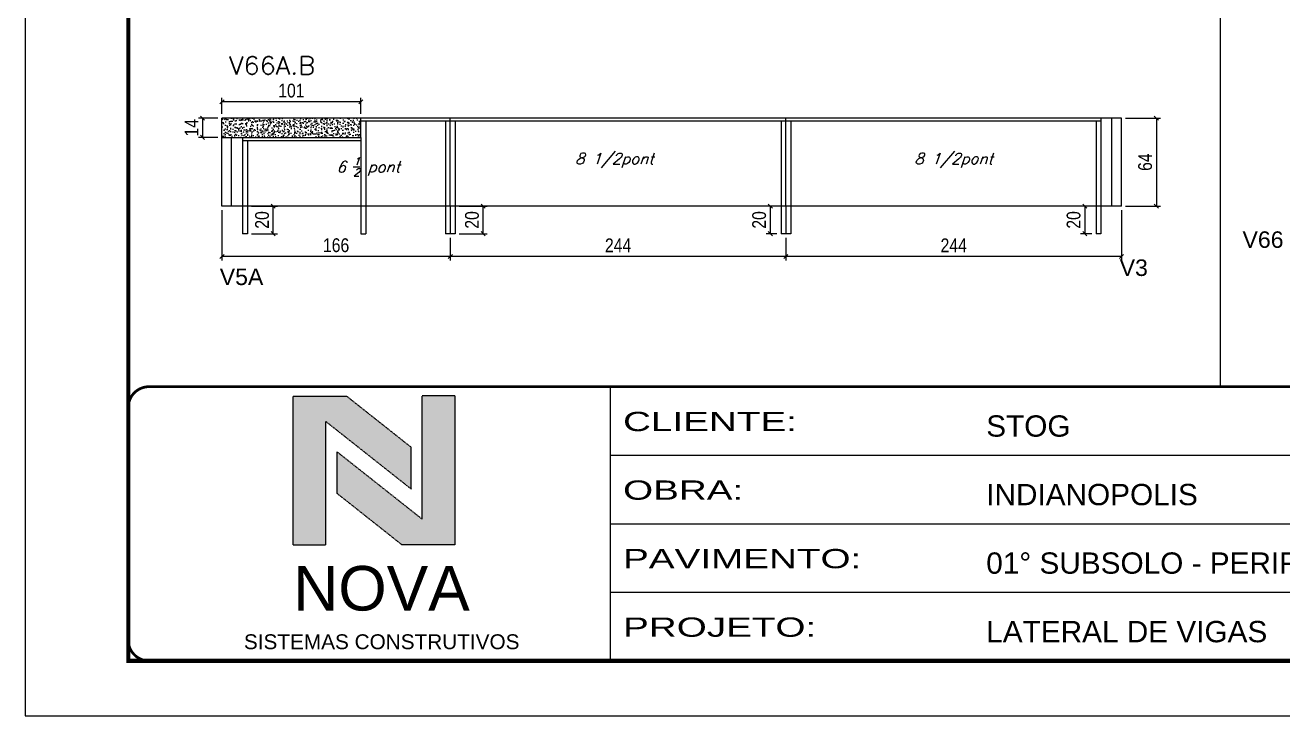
# Model space of a CAD drawing. Extents: x 0 to 6325, y 10169 to 19307.
# Drawn here: x 0 to 914, y 10169 to 10671 of the extents above; entities that cross this region are included whole.
import ezdxf

# ---------------------------------------------------------------- set-up
doc = ezdxf.new("R2010")
doc.units = 0
doc.linetypes.add('CONTINUO', pattern=[0])
doc.linetypes.add('DASHED', pattern=[0.75, 0.5, -0.25])
for name, color, linetype in [('1', 1, 'Continuous'), ('5', 5, 'Continuous'), ('COTA', 241, 'Continuous'), ('Painéis', 200, 'Continuous'), ('SARR_2.2x7', 40, 'Continuous'), ('SARR_3.5x7', 81, 'Continuous'), ('texto', 7, 'Continuous')]:
    doc.layers.add(name, color=color, linetype=linetype)
for name, color, linetype, lineweight in [('CARIMBO-LEGENDA', 75, 'Continuous', 15), ('Folhas', 255, 'Continuous', 9), ('SARRAFO DE PRESSAO', 251, 'DASHED', 9), ('Texto Seção', 7, 'Continuous', 15)]:
    doc.layers.add(name, color=color, linetype=linetype, lineweight=lineweight)
doc.styles.add('arial', font='arial.ttf')
doc.styles.add('COTA TECNICA', font='techl___.ttf', dxfattribs={"height": 10})
doc.styles.add('REGUA-120', font='ROMANS.shx', dxfattribs={"height": 15})
doc.styles.add('Romans', font='romans.shx')
doc.styles.get("Standard").update_dxf_attribs({"font": 'arial.ttf'})
doc.styles.add('Tecnologia', font='')
doc.styles.get('Tecnologia').set_extended_font_data('Forgotten Futurist')
doc.dimstyles.new('PAINEL', dxfattribs={"dimtxt": 10, "dimasz": 3, "dimexe": 3, "dimexo": 3, "dimgap": 3, "dimtad": 1, "dimdec": 1, "dimzin": 12, "dimdsep": 46, "dimtxsty": 'COTA TECNICA', "dimblk1": 'OBLIQUE', "dimblk2": 'OBLIQUE', "dimsah": 1, "dimcen": 0.9, "dimclrd": 4, "dimclre": 4, "dimclrt": 240, "dimadec": 1, "dimazin": 3, "dimtfac": 1, "dimtdec": 1, "dimtmove": 0, "dimatfit": 3, "dimfxl": 1, "dimtolj": 1, "dimtzin": 12, "dimarcsym": 0})

# ---------------------------------------------------------------- blocks, each defined once
blk = doc.blocks.new('A$C64660E27')
at = {"layer": 'COTA', "true_color": 0x1a1a1a}
h = blk.add_hatch(color=250, dxfattribs=at)
h.dxf.hatch_style = 1
h.paths.add_polyline_path([(185.4, -11.6), (142.4, -11.6), (142.4, -131.6), (168.8, -131.6), (168.8, -32.2), (237.7, -86.7), (237.7, -53)])
at = {"layer": 'COTA'}
h = blk.add_hatch(color=20, dxfattribs=at)
h.dxf.hatch_style = 1
h.paths.add_polyline_path([(273, -11.4), (246.6, -11.4), (246.6, -111.1), (177.7, -56.6), (177.7, -90.2), (230, -131.6), (273, -131.6)])
for p, q in [((142.4, -131.6), (142.4, -11.6)), ((142.4, -11.6), (185.4, -11.6)), ((185.4, -11.6), (237.7, -53)), ((273, -11.4), (246.6, -11.4)), ((246.6, -111.1), (246.6, -11.4)), ((273, -11.4), (273, -131.6)), ((168.8, -32.2), (237.7, -86.7)), ((168.8, -131.6), (168.8, -32.2)), ((246.6, -111.1), (177.7, -56.6)), ((177.7, -90.2), (177.7, -56.6)), ((237.7, -86.7), (237.7, -53)), ((230, -131.6), (177.7, -90.2)), ((142.4, -131.6), (168.8, -131.6)), ((273, -131.6), (230, -131.6))]:
    blk.add_line(p, q)
at = {"layer": 'CARIMBO-LEGENDA', "color": 7, "linetype": 'Continuous', "ltscale": 100, "style": 'arial'}
blk.add_text('NOVA', height=36, dxfattribs=at).set_placement((142.4, -184.8))
at = {"layer": 'CARIMBO-LEGENDA', "color": 7, "linetype": 'Continuous', "style": 'arial'}
blk.add_text('SISTEMAS CONSTRUTIVOS', height=12, dxfattribs=at).set_placement((102.5, -216))
blk = doc.blocks.new('9999999999')
at = {"color": 30, "linetype": 'CONTINUO'}
for p, q in [((98564.56, 34230.21), (98564.56, 34429.45)), ((98564.56, 34379.64), (99583.98, 34379.64)), ((98564.56, 34329.83), (99487.98, 34329.83)), ((98564.56, 34280.02), (99487.98, 34280.02))]:
    blk.add_line(p, q, dxfattribs=at)
at = {"color": 30, "linetype": 'CONTINUO', "const_width": 2}
blk.add_lwpolyline([(99583.98, 34230.21), (99583.98, 34414.45, 0.414214), (99568.98, 34429.45), (98228.98, 34429.45, 0.414214), (98213.98, 34414.45), (98213.98, 34245.21, 0.414214), (98228.98, 34230.21), (99583.98, 34230.21)], format="xyb", dxfattribs=at)
at = {"layer": 'Folhas'}
blk.add_lwpolyline([(98138.98, 34190.21), (99623.98, 34190.21), (99623.98, 35240.21), (98138.98, 35240.21)], close=True, dxfattribs=at)
at = {"layer": 'Folhas', "color": 30, "const_width": 3}
blk.add_lwpolyline([(98213.98, 34230.21), (99583.98, 34230.21), (99583.98, 35200.21), (98213.98, 35200.21)], close=True, dxfattribs=at)
at = {"xscale": 0.9, "yscale": 0.9, "zscale": 0.9}
blk.add_blockref('A$C64660E27', (98205.77, 34433.07), dxfattribs=at)
at = {"color": 7, "linetype": 'Continuous', "ltscale": 5, "style": 'arial'}
for s, height, p in [('STOG', 15.483, (98837.68, 34393.13)), ('INDIANOPOLIS', 15.4829, (98837.68, 34343.32)), ('01° SUBSOLO - PERIFERIA - TRECHO 3', 15.4829, (98837.68, 34293.51)), ('LATERAL DE VIGAS', 15.4829, (98837.68, 34243.7))]:
    blk.add_text(s, height=height, dxfattribs=at).set_placement(p)
at = {"layer": 'Folhas', "color": 7, "style": 'Tecnologia', "width": 1.5}
for s, p in [('CLIENTE:', (98573.65, 34397.17)), ('OBRA:', (98573.65, 34347.31)), ('PAVIMENTO:', (98573.65, 34297.5)), ('PROJETO:', (98573.65, 34247.69))]:
    blk.add_text(s, height=14, dxfattribs=at).set_placement(p)
blk = doc.blocks.new('_Oblique')
at = {"layer": '1', "color": 0, "lineweight": -2}
blk.add_line((-0.5, -0.5), (0.5, 0.5), dxfattribs=at)
blk = doc.blocks.new('*D350')
at = {"layer": 'COTA', "color": 4, "linetype": 'ByBlock', "lineweight": -2, "transparency": 16777216}
for p, q in [((797.04, 10536.01), (797.04, 10499.47)), ((553.06, 10516.01), (553.06, 10499.47)), ((797.04, 10502.47), (553.06, 10502.47))]:
    blk.add_line(p, q, dxfattribs=at)
at = {"layer": 'Defpoints', "color": 0, "linetype": 'ByBlock', "transparency": 16777216}
for p in [(797.04, 10539.01), (553.06, 10519.01), (553.06, 10502.47)]:
    blk.add_point(p, dxfattribs=at)
at = {"layer": 'COTA', "color": 4, "linetype": 'ByBlock', "lineweight": -2, "transparency": 16777216, "xscale": 3, "yscale": 3, "zscale": 3, "rotation": 180}
blk.add_blockref('_Oblique', (553.06, 10502.47), dxfattribs=at)
at = {"layer": 'COTA', "color": 4, "linetype": 'ByBlock', "lineweight": -2, "transparency": 16777216, "xscale": 3, "yscale": 3, "zscale": 3}
blk.add_blockref('_Oblique', (797.04, 10502.47), dxfattribs=at)
at = {"layer": 'COTA', "color": 240, "linetype": 'ByBlock', "transparency": 16777216, "insert": (675.05, 10510.54), "char_height": 10, "attachment_point": 5, "style": 'COTA TECNICA'}
blk.add_mtext('\\A1;244', dxfattribs=at)
blk = doc.blocks.new('*D351')
at = {"layer": 'COTA', "color": 4, "linetype": 'ByBlock', "lineweight": -2, "transparency": 16777216}
for p, q in [((309.06, 10516.01), (309.06, 10499.47)), ((553.06, 10516.01), (553.06, 10499.47)), ((553.06, 10502.47), (309.06, 10502.47))]:
    blk.add_line(p, q, dxfattribs=at)
at = {"layer": 'Defpoints', "color": 0, "linetype": 'ByBlock', "transparency": 16777216}
for p in [(309.06, 10519.01), (553.06, 10519.01), (309.06, 10502.47)]:
    blk.add_point(p, dxfattribs=at)
at = {"layer": 'COTA', "color": 4, "linetype": 'ByBlock', "lineweight": -2, "transparency": 16777216, "xscale": 3, "yscale": 3, "zscale": 3, "rotation": 180}
blk.add_blockref('_Oblique', (309.06, 10502.47), dxfattribs=at)
at = {"layer": 'COTA', "color": 4, "linetype": 'ByBlock', "lineweight": -2, "transparency": 16777216, "xscale": 3, "yscale": 3, "zscale": 3}
blk.add_blockref('_Oblique', (553.06, 10502.47), dxfattribs=at)
at = {"layer": 'COTA', "color": 240, "linetype": 'ByBlock', "transparency": 16777216, "insert": (431.06, 10510.54), "char_height": 10, "width": 210.731, "attachment_point": 5, "style": 'COTA TECNICA'}
blk.add_mtext('\\A1;244', dxfattribs=at)
blk = doc.blocks.new('*D796')
at = {"layer": 'COTA', "color": 4, "lineweight": -2, "transparency": 16777216}
for p, q in [((143.06, 10536.01), (143.06, 10499.47)), ((309.06, 10516.01), (309.06, 10499.47)), ((309.06, 10502.47), (143.06, 10502.47))]:
    blk.add_line(p, q, dxfattribs=at)
at = {"layer": 'Defpoints', "color": 0, "transparency": 16777216}
for p in [(143.06, 10539.01), (309.06, 10519.01), (143.06, 10502.47)]:
    blk.add_point(p, dxfattribs=at)
at = {"layer": 'COTA', "color": 4, "lineweight": -2, "transparency": 16777216, "xscale": 3, "yscale": 3, "zscale": 3, "rotation": 180}
blk.add_blockref('_Oblique', (143.06, 10502.47), dxfattribs=at)
at = {"layer": 'COTA', "color": 4, "lineweight": -2, "transparency": 16777216, "xscale": 3, "yscale": 3, "zscale": 3}
blk.add_blockref('_Oblique', (309.06, 10502.47), dxfattribs=at)
at = {"layer": 'COTA', "color": 240, "transparency": 16777216, "insert": (226.06, 10510.57), "char_height": 10, "attachment_point": 5, "style": 'COTA TECNICA'}
blk.add_mtext('\\A1;166', dxfattribs=at)
blk = doc.blocks.new('*D352')
at = {"layer": 'COTA', "color": 4, "lineweight": -2, "transparency": 16777216}
for p, q in [((800.04, 10603.01), (825.37, 10603.01)), ((822.37, 10603.01), (822.37, 10539.01)), ((800.04, 10539.01), (825.37, 10539.01))]:
    blk.add_line(p, q, dxfattribs=at)
at = {"layer": 'Defpoints', "color": 0, "transparency": 16777216}
for p in [(797.04, 10603.01), (797.04, 10539.01), (822.37, 10539.01)]:
    blk.add_point(p, dxfattribs=at)
at = {"layer": 'COTA', "color": 4, "lineweight": -2, "transparency": 16777216, "xscale": 3, "yscale": 3, "zscale": 3}
for p, rotation in [((822.37, 10603.01), 90), ((822.37, 10539.01), 270)]:
    blk.add_blockref('_Oblique', p, dxfattribs=dict(at, rotation=rotation))
at = {"layer": 'COTA', "color": 240, "transparency": 16777216, "insert": (814.26, 10571.01), "char_height": 10, "attachment_point": 5, "rotation": 90, "style": 'COTA TECNICA'}
blk.add_mtext('\\A1;64', dxfattribs=at)
blk = doc.blocks.new('*D797')
at = {"layer": 'COTA', "color": 4, "lineweight": -2, "transparency": 16777216}
for p, q in [((546.56, 10539.01), (538.75, 10539.01)), ((541.75, 10519.01), (541.75, 10539.01)), ((546.56, 10519.01), (538.75, 10519.01))]:
    blk.add_line(p, q, dxfattribs=at)
at = {"layer": 'Defpoints', "color": 0, "transparency": 16777216}
for p in [(541.75, 10539.01), (549.56, 10539.01), (549.56, 10519.01)]:
    blk.add_point(p, dxfattribs=at)
at = {"layer": 'COTA', "color": 4, "lineweight": -2, "transparency": 16777216, "xscale": 3, "yscale": 3, "zscale": 3}
for p, rotation in [((541.75, 10539.01), 90), ((541.75, 10519.01), 270)]:
    blk.add_blockref('_Oblique', p, dxfattribs=dict(at, rotation=rotation))
at = {"layer": 'COTA', "color": 240, "transparency": 16777216, "insert": (533.65, 10529.01), "char_height": 10, "attachment_point": 5, "rotation": 90, "style": 'COTA TECNICA'}
blk.add_mtext('\\A1;20', dxfattribs=at)
blk = doc.blocks.new('*D798')
at = {"layer": 'COTA', "color": 4, "lineweight": -2, "transparency": 16777216}
for p, q in [((164.56, 10539.01), (183.37, 10539.01)), ((180.37, 10519.01), (180.37, 10539.01)), ((164.56, 10519.01), (183.37, 10519.01))]:
    blk.add_line(p, q, dxfattribs=at)
at = {"layer": 'Defpoints', "color": 0, "transparency": 16777216}
for p in [(161.56, 10539.01), (180.37, 10539.01), (161.56, 10519.01)]:
    blk.add_point(p, dxfattribs=at)
at = {"layer": 'COTA', "color": 4, "lineweight": -2, "transparency": 16777216, "xscale": 3, "yscale": 3, "zscale": 3}
for p, rotation in [((180.37, 10539.01), 90), ((180.37, 10519.01), 270)]:
    blk.add_blockref('_Oblique', p, dxfattribs=dict(at, rotation=rotation))
at = {"layer": 'COTA', "color": 240, "transparency": 16777216, "insert": (172.27, 10529.01), "char_height": 10, "attachment_point": 5, "rotation": 90, "style": 'COTA TECNICA'}
blk.add_mtext('\\A1;20', dxfattribs=at)
blk = doc.blocks.new('*D799')
at = {"layer": 'COTA', "color": 4, "lineweight": -2, "transparency": 16777216}
for p, q in [((775.54, 10539.01), (767.34, 10539.01)), ((770.34, 10539.01), (770.34, 10519.01)), ((775.54, 10519.01), (767.34, 10519.01))]:
    blk.add_line(p, q, dxfattribs=at)
at = {"layer": 'Defpoints', "color": 0, "transparency": 16777216}
for p in [(778.54, 10539.01), (770.34, 10519.01), (778.54, 10519.01)]:
    blk.add_point(p, dxfattribs=at)
at = {"layer": 'COTA', "color": 4, "lineweight": -2, "transparency": 16777216, "xscale": 3, "yscale": 3, "zscale": 3}
for p, rotation in [((770.34, 10539.01), 90), ((770.34, 10519.01), 270)]:
    blk.add_blockref('_Oblique', p, dxfattribs=dict(at, rotation=rotation))
at = {"layer": 'COTA', "color": 240, "transparency": 16777216, "insert": (762.24, 10529.01), "char_height": 10, "attachment_point": 5, "rotation": 90, "style": 'COTA TECNICA'}
blk.add_mtext('\\A1;20', dxfattribs=at)
blk = doc.blocks.new('*D800')
at = {"layer": 'COTA', "color": 4, "lineweight": -2, "transparency": 16777216}
for p, q in [((315.56, 10539.01), (335.98, 10539.01)), ((332.98, 10519.01), (332.98, 10539.01)), ((315.56, 10519.01), (335.98, 10519.01))]:
    blk.add_line(p, q, dxfattribs=at)
at = {"layer": 'Defpoints', "color": 0, "transparency": 16777216}
for p in [(312.56, 10539.01), (332.98, 10539.01), (312.56, 10519.01)]:
    blk.add_point(p, dxfattribs=at)
at = {"layer": 'COTA', "color": 4, "lineweight": -2, "transparency": 16777216, "xscale": 3, "yscale": 3, "zscale": 3}
for p, rotation in [((332.98, 10539.01), 90), ((332.98, 10519.01), 270)]:
    blk.add_blockref('_Oblique', p, dxfattribs=dict(at, rotation=rotation))
at = {"layer": 'COTA', "color": 240, "transparency": 16777216, "insert": (324.87, 10529.01), "char_height": 10, "attachment_point": 5, "rotation": 90, "style": 'COTA TECNICA'}
blk.add_mtext('\\A1;20', dxfattribs=at)
blk = doc.blocks.new('*D801')
at = {"layer": 'COTA', "color": 4, "lineweight": -2, "transparency": 16777216}
for p, q in [((143.06, 10606.01), (143.06, 10617.86)), ((244.06, 10606.01), (244.06, 10617.86)), ((244.06, 10614.86), (143.06, 10614.86))]:
    blk.add_line(p, q, dxfattribs=at)
at = {"layer": 'Defpoints', "color": 0, "transparency": 16777216}
for p in [(143.06, 10614.86), (143.06, 10603.01), (244.06, 10603.01)]:
    blk.add_point(p, dxfattribs=at)
at = {"layer": 'COTA', "color": 4, "lineweight": -2, "transparency": 16777216, "xscale": 3, "yscale": 3, "zscale": 3, "rotation": 180}
blk.add_blockref('_Oblique', (143.06, 10614.86), dxfattribs=at)
at = {"layer": 'COTA', "color": 4, "lineweight": -2, "transparency": 16777216, "xscale": 3, "yscale": 3, "zscale": 3}
blk.add_blockref('_Oblique', (244.06, 10614.86), dxfattribs=at)
at = {"layer": 'COTA', "color": 240, "transparency": 16777216, "insert": (193.56, 10622.97), "char_height": 10, "attachment_point": 5, "style": 'COTA TECNICA'}
blk.add_mtext('\\A1;101', dxfattribs=at)
blk = doc.blocks.new('*D771')
at = {"layer": 'COTA', "color": 4, "lineweight": -2, "transparency": 16777216}
for p, q in [((140.06, 10603.01), (126, 10603.01)), ((129, 10603.01), (129, 10589.01)), ((140.06, 10589.01), (126, 10589.01))]:
    blk.add_line(p, q, dxfattribs=at)
at = {"layer": 'Defpoints', "color": 0, "transparency": 16777216}
for p in [(143.06, 10603.01), (129, 10589.01), (143.06, 10589.01)]:
    blk.add_point(p, dxfattribs=at)
at = {"layer": 'COTA', "color": 4, "lineweight": -2, "transparency": 16777216, "xscale": 3, "yscale": 3, "zscale": 3}
for p, rotation in [((129, 10603.01), 90), ((129, 10589.01), 270)]:
    blk.add_blockref('_Oblique', p, dxfattribs=dict(at, rotation=rotation))
at = {"layer": 'COTA', "color": 240, "transparency": 16777216, "insert": (120.93, 10596.01), "char_height": 10, "attachment_point": 5, "rotation": 90, "style": 'COTA TECNICA'}
blk.add_mtext('\\A1;14', dxfattribs=at)

msp = doc.modelspace()

# ---------------------------------------------------------------- hatches: boundary and pattern name
at = {"layer": 'COTA'}
h = msp.add_hatch(dxfattribs=at)
h.set_pattern_fill('AR-CONC', color=241, scale=0.03)
h.set_pattern_definition([(50, (-422.3887, -163.7935), (5.46554, -0.4781726), [0.5715, -6.2865]), (355, (-422.3887, -163.7935), (-1.0573026, 5.7317054), [0.4572, -5.0292175]), (100.451445, (-421.933, -163.8333), (4.4082374, 5.2535326), [0.4857003, -5.3427073]), (46.1842, (-422.389, -162.2695), (8.1323712, -1.26127), [0.85725, -9.42975]), (96.63556, (-421.711, -162.3746), (7.122124, 7.422784), [0.728551, -8.014068]), (351.18415, (-422.389, -162.2695), (7.122124, 7.422784), [0.685799, -7.543792]), (21, (-421.6267, -162.6505), (4.5484317, -3.067956), [0.5715, -6.2865]), (326, (-421.6267, -162.6505), (1.8540609, 5.525639), [0.4572, -5.0292]), (71.451445, (-421.2476, -162.906), (6.4024926, 2.457683), [0.4857003, -5.342698]), (37.5, (-422.3887, -163.7935), (0.0926581, 2.53665117), [0, -4.96824, 0, -5.1054, 0, -5.04825]), (7.5, (-422.3887, -163.7935), (2.0045899, 3.00541724), [0, -2.91084, 0, -4.85394, 0, -1.92405]), (327.5, (-424.088, -163.7935), (4.06771786, -0.17186232), [0, -1.905, 0, -5.9436, 0, -7.8867]), (317.5, (-424.85, -163.7935), (4.4438754, 0.7627947), [0, -2.4765, 0, -3.94716, 0, -5.6007])])
h.paths.add_polyline_path([(143.06, 10603.01), (143.06, 10589.01), (244.06, 10589.01), (244.06, 10603.01)])

# ---------------------------------------------------------------- linework, layer by layer
for p, q in [((868.68, 11178.55), (868.68, 10407.79)), ((244.06, 10603.01), (143.06, 10603.01)), ((143.06, 10589.01), (143.06, 10603.01)), ((309.06, 10539.01), (309.06, 10519.01)), ((553.06, 10539.01), (553.06, 10519.01)), ((312.56, 10519.01), (305.56, 10519.01)), ((556.56, 10519.01), (549.56, 10519.01))]:
    msp.add_line(p, q, dxfattribs=at)
at = {"layer": 'Painéis', "linetype": 'ByBlock'}
for p, q in [((797.04, 10603.01), (244.06, 10603.01)), ((244.06, 10589.01), (244.06, 10603.01)), ((309.06, 10539.01), (309.06, 10603.01)), ((553.06, 10539.01), (553.06, 10603.01)), ((797.04, 10539.01), (797.04, 10603.01)), ((143.06, 10539.01), (143.06, 10589.01)), ((143.06, 10589.01), (244.06, 10589.01)), ((797.04, 10539.01), (143.06, 10539.01))]:
    msp.add_line(p, q, dxfattribs=at)
at = {"layer": 'SARR_2.2x7', "linetype": 'Continuous'}
for p, q in [((309.06, 10600.81), (244.06, 10600.81)), ((553.06, 10600.81), (309.06, 10600.81)), ((782.04, 10600.81), (553.06, 10600.81)), ((790.04, 10539.01), (790.04, 10603.01)), ((150.06, 10539.01), (150.06, 10589.01)), ((158.06, 10586.81), (244.06, 10586.81))]:
    msp.add_line(p, q, dxfattribs=at)
at = {"layer": 'SARR_3.5x7'}
for p, q in [((247.56, 10600.81), (247.56, 10519.01)), ((305.56, 10600.81), (305.56, 10519.01)), ((312.56, 10600.81), (312.56, 10519.01)), ((549.56, 10600.81), (549.56, 10519.01)), ((556.56, 10600.81), (556.56, 10519.01)), ((778.54, 10600.81), (778.54, 10519.01)), ((782.04, 10603.01), (782.04, 10519.01)), ((158.06, 10589.01), (158.06, 10519.01)), ((244.06, 10589.01), (244.06, 10519.01)), ((161.56, 10586.81), (161.56, 10519.01)), ((161.56, 10519.01), (158.06, 10519.01)), ((244.06, 10519.01), (247.56, 10519.01)), ((782.04, 10519.01), (778.54, 10519.01))]:
    msp.add_line(p, q, dxfattribs=at)

# ---------------------------------------------------------------- block references
at = {"layer": 'SARRAFO DE PRESSAO', "color": 6, "linetype": 'ByBlock'}
msp.add_blockref('9999999999', (-98138.98, -24021.66), dxfattribs=at)

# ---------------------------------------------------------------- texts
at = {"layer": '5', "linetype": 'Continuous'}
for s, p in [('V66', (885.01, 10508.71)), ('V3', (795.71, 10488.28)), ('V5A', (141.47, 10481.67))]:
    msp.add_text(s, height=12, rotation=0.00004, dxfattribs=at).set_placement(p)
at = {"layer": 'texto', "color": 2, "char_height": 8, "attachment_point": 5, "style": 'Romans'}
for s, insert in [('{\\Q19;\\C256;8 1/2pont}', (428.31, 10572.25)), ('{\\Q19;\\C256;8 1/2pont}', (674.93, 10572.25)), ('\\A1;{\\Q19;\\C256;6 \\H0.7x;\\S1/2;\\H1.42857x; pont}', (249.37, 10567.63))]:
    msp.add_mtext(s, dxfattribs=dict(at, insert=insert))
at = {"layer": 'Texto Seção', "style": 'REGUA-120', "width": 1.05}
msp.add_text('V66A.B', height=13, dxfattribs=at).set_placement((148.3, 10634.81))

# ---------------------------------------------------------------- dimensions: what is measured, and where the dimension line sits
at = {"layer": 'COTA'}
dim = msp.add_linear_dim(base=(143.06, 10614.86), p1=(244.06, 10603.01), p2=(143.06, 10603.01), dimstyle='PAINEL', dxfattribs=at)
dim.commit()
dim.dimension.update_dxf_attribs({"geometry": '*D801', "text_midpoint": (193.56, 10622.97)})
for base, p1, p2, picture, middle in [((129, 10589.01), (143.06, 10603.01), (143.06, 10589.01), '*D771', (129, 10596.01)), ((180.37, 10539.01), (161.56, 10519.01), (161.56, 10539.01), '*D798', (180.37, 10529.01)), ((332.98, 10539.01), (312.56, 10519.01), (312.56, 10539.01), '*D800', (332.98, 10529.01)), ((541.75, 10539.01), (549.56, 10519.01), (549.56, 10539.01), '*D797', (541.75, 10529.01)), ((770.34, 10519.01), (778.54, 10539.01), (778.54, 10519.01), '*D799', (770.34, 10529.01))]:
    dim = msp.add_linear_dim(base=base, p1=p1, p2=p2, angle=90, dimstyle='PAINEL', dxfattribs=at)
    dim.commit()
    dim.dimension.update_dxf_attribs({"geometry": picture, "text_midpoint": middle, "dimtype": 160})
for base, p1, p2, angle, picture, middle in [((822.37, 10539.01), (797.04, 10603.01), (797.04, 10539.01), 90, '*D352', (814.26, 10571.01)), ((143.06, 10502.47), (309.06, 10519.01), (143.06, 10539.01), 180, '*D796', (226.06, 10510.57))]:
    dim = msp.add_linear_dim(base=base, p1=p1, p2=p2, angle=angle, dimstyle='PAINEL', dxfattribs=at)
    dim.commit()
    dim.dimension.update_dxf_attribs({"geometry": picture, "text_midpoint": middle})
at = {"layer": 'COTA', "linetype": 'ByBlock'}
dim = msp.add_linear_dim(base=(553.06, 10502.47), p1=(797.04, 10539.01), p2=(553.06, 10519.01), angle=180, dimstyle='PAINEL', dxfattribs=at)
dim.commit()
dim.dimension.update_dxf_attribs({"geometry": '*D350', "text_midpoint": (675.05, 10510.54)})
dim = msp.add_linear_dim(base=(309.06, 10502.47), p1=(553.06, 10519.01), p2=(309.06, 10519.01), angle=180, dimstyle='PAINEL', override={"dimtmove": 1}, dxfattribs=at)
dim.commit()
dim.dimension.update_dxf_attribs({"geometry": '*D351', "text_midpoint": (431.06, 10510.54)})

doc.saveas('drawing.dxf')
